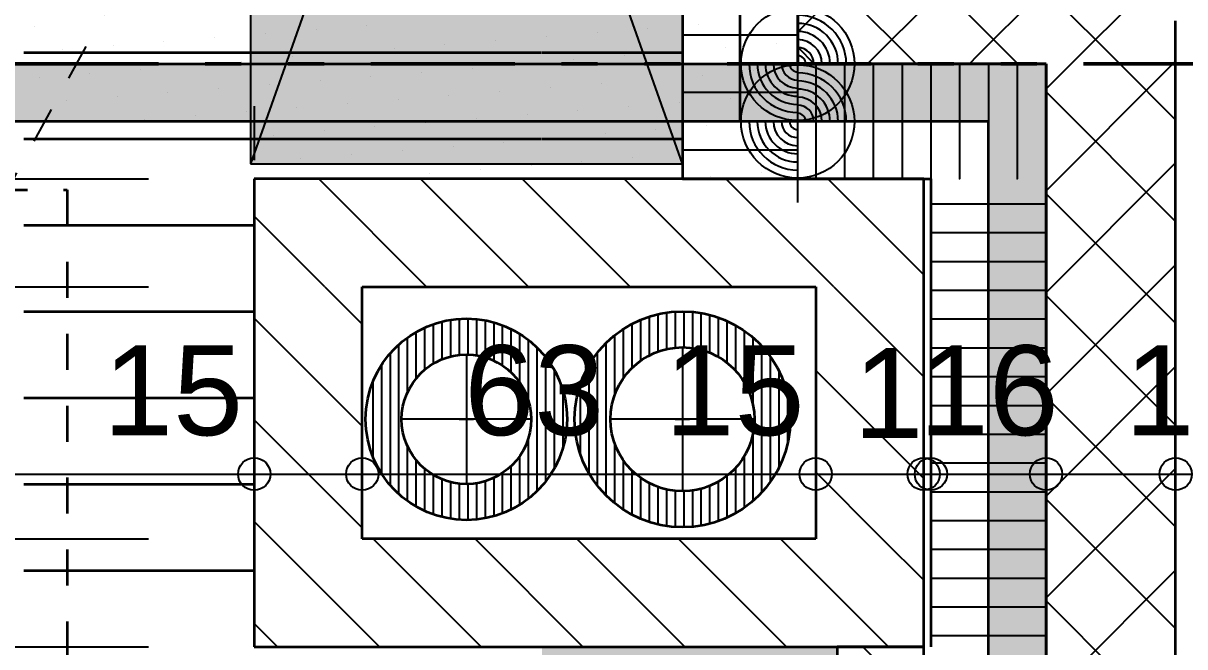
# Model space of a CAD drawing. Header units: centimetres. Extents: x 0.3 to 84.3, y 0.3 to 59.7.
# Drawn here: x 44.758 to 47.985, y 14.494 to 16.227 of the extents above; entities that cross this region are included whole.
import ezdxf

# ---------------------------------------------------------------- set-up
doc = ezdxf.new("R2010")
doc.units = ezdxf.units.CM
for name, pattern in [('AUSGEZOGEN', [0]), ('KURZGESTRICHELT', [0.25, 0.15, -0.1]), ('LINIE_17', [0.05, 0, -0.05]), ('LINIE_23', [0.79, 0.4, -0.13, 0, -0.13, 0, -0.13]), ('PHANTOM', [63.5, 31.75, -6.35, 6.35, -6.35, 6.35, -6.35]), ('RAND', [44.45, 12.7, -6.35, 12.7, -6.35, 0, -6.35]), ('VERDECKT', [9.525, 6.35, -3.175])]:
    doc.linetypes.add(name, pattern=pattern)
for name, color, linetype, lineweight in [('Ausbau Raeume', 7, 'AUSGEZOGEN', 35), ('Bauachsen grob', 7, 'RAND', 25), ('Bodenplatte', 7, 'AUSGEZOGEN', 35), ('Daemmung', 7, 'AUSGEZOGEN', 35), ('Decke', 7, 'AUSGEZOGEN', 35), ('Deckendaemmung', 7, 'AUSGEZOGEN', 25), ('Entwaesserungsb._ Retentionb', 251, 'AUSGEZOGEN', 50), ('Kamin', 7, 'VERDECKT', 25), ('Metallbauarbeiten', 7, 'AUSGEZOGEN', 35), ('Text Koten', 7, 'AUSGEZOGEN', 50), ('Wand Beton bewehrt', 7, 'AUSGEZOGEN', 35), ('Wand Mauerwerk nicht tragend', 7, 'AUSGEZOGEN', 35), ('Wand Mauerwerk tragend', 7, 'AUSGEZOGEN', 35), ('Werkplan- Ausfuehrungsmasse', 7, 'AUSGEZOGEN', 25)]:
    doc.layers.add(name, color=color, linetype=linetype, lineweight=lineweight)
doc.styles.add('ARIAL', font='ARIAL.TTF')

msp = doc.modelspace()

# ---------------------------------------------------------------- hatches: boundary and pattern name
at = {"layer": 'Bodenplatte', "linetype": 'AUSGEZOGEN', "lineweight": 25, "true_color": 0xe0ffe0}
msp.add_hatch(color=254, dxfattribs=at).paths.add_polyline_path([(31.66, 16.114), (31.66, 15.954), (47.44, 15.954), (47.44, 11.564), (62.72, 11.564), (62.72, 11.724), (47.6, 11.724), (47.6, 16.114)])
at = {"layer": 'Kamin', "linetype": 'AUSGEZOGEN', "lineweight": 50, "true_color": 0xc7c7c7}
msp.add_hatch(color=9, dxfattribs=at).paths.add_polyline_path([(46.2, 14.494), (46.2, 12.624), (45.64, 12.624), (45.64, 11.404), (47.02, 11.404), (47.02, 14.494)])
at = {"layer": 'Metallbauarbeiten', "linetype": 'AUSGEZOGEN', "lineweight": 25, "true_color": 0xe3e3e3}
msp.add_hatch(color=254, dxfattribs=at).paths.add_polyline_path([(45.39, 19.236), (45.39, 15.836), (46.59, 15.836), (46.59, 19.236)])

# ---------------------------------------------------------------- linework, layer by layer
at = {"layer": 'Ausbau Raeume', "color": 254, "linetype": 'AUSGEZOGEN', "lineweight": 35}
for p, q in [((45.4782, 16.1446), (44.7596, 16.1446)), ((46.1982, 16.1446), (45.4796, 16.1446)), ((46.59, 16.1446), (46.1996, 16.1446)), ((45.4782, 15.9046), (44.7596, 15.9046)), ((46.1982, 15.9046), (45.4796, 15.9046)), ((46.59, 15.9046), (46.1996, 15.9046)), ((45.4, 15.6646), (44.7596, 15.6646)), ((45.4, 15.4246), (44.7596, 15.4246)), ((45.4, 15.1846), (44.7596, 15.1846)), ((45.4, 14.9446), (44.7596, 14.9446)), ((45.4, 14.7046), (44.7596, 14.7046))]:
    msp.add_line(p, q, dxfattribs=at)
at = {"layer": 'Bauachsen grob', "color": 32, "linetype": 'LINIE_23', "lineweight": 50, "true_color": 0xc36e14}
msp.add_line((21.964, 16.114), (72.416, 16.114), dxfattribs=at)
at = {"layer": 'Bodenplatte', "color": 92, "linetype": 'VERDECKT', "lineweight": 35, "true_color": 0x00c600}
for p, q in [((46.91, 19.774), (46.91, 16.114)), ((31.66, 16.114), (47.6, 16.114)), ((47.6, 16.114), (47.6, 11.724)), ((47.44, 15.954), (31.66, 15.954)), ((47.44, 11.564), (47.44, 15.954))]:
    msp.add_line(p, q, dxfattribs=at)
at = {"layer": 'Daemmung', "color": 7, "linetype": 'AUSGEZOGEN', "lineweight": 35}
for p, q in [((46.91, 16.114), (46.91, 19.774)), ((46.59, 19.278), (46.59, 15.794)), ((47.41, 16.114), (46.91, 16.114)), ((47.6, 16.114), (47.41, 16.114)), ((47.6, 15.794), (47.6, 16.114)), ((46.59, 15.794), (46.91, 15.794)), ((46.91, 15.794), (47.26, 15.794)), ((47.26, 15.794), (47.28, 15.794)), ((47.28, 15.794), (47.28, 14.494)), ((47.6, 11.724), (47.6, 15.794))]:
    msp.add_line(p, q, dxfattribs=at)
at = {"layer": 'Daemmung', "color": 211, "linetype": 'KURZGESTRICHELT', "lineweight": 25, "true_color": 0xff70ff}
for p, q in [((45.4, 15.996), (45.4, 15.836)), ((32.02, 15.954), (45.4, 15.954))]:
    msp.add_line(p, q, dxfattribs=at)
at = {"layer": 'Daemmung', "color": 7, "linetype": 'AUSGEZOGEN', "lineweight": 25}
msp.add_line((47.6, 15.724), (47.28, 15.724), dxfattribs=at)
for points in [[(46.91, 16.194), (46.91, 16.194), (46.59, 16.194)], [(46.91, 16.114), (46.91, 16.114), (46.59, 16.114)], [(46.91, 16.114), (46.91, 16.114), (46.59, 16.114)], [(46.96, 16.114), (46.96, 16.114), (46.96, 15.794)], [(46.96, 16.114), (46.96, 16.114), (46.96, 15.794)], [(47.04, 16.114), (47.04, 16.114), (47.04, 15.794)], [(47.12, 16.114), (47.12, 16.114), (47.12, 15.794), (47.12, 15.794)], [(47.2, 16.114), (47.2, 16.114), (47.2, 15.794)], [(47.28, 16.114), (47.28, 16.114), (47.28, 15.794), (47.28, 15.794)], [(47.28, 16.114), (47.28, 16.114), (47.28, 15.794), (47.28, 15.794)], [(47.36, 16.114), (47.36, 16.114), (47.36, 15.794), (47.36, 15.794)], [(47.44, 16.114), (47.44, 15.794), (47.44, 15.794)], [(47.52, 16.114), (47.52, 15.794), (47.52, 15.794)], [(47.6, 16.114), (47.6, 15.954), (47.6, 15.794), (47.6, 15.794)], [(46.91, 16.034), (46.91, 16.034), (46.59, 16.034)], [(46.91, 15.954), (46.91, 15.954), (46.59, 15.954)], [(46.91, 15.874), (46.91, 15.874), (46.59, 15.874)], [(46.91, 15.794), (46.91, 15.794), (46.59, 15.794)], [(47.6, 15.644), (47.28, 15.644), (47.28, 15.644)], [(47.6, 15.564), (47.28, 15.564), (47.28, 15.564)], [(47.6, 15.564), (47.28, 15.564), (47.28, 15.564)], [(47.6, 15.484), (47.28, 15.484), (47.28, 15.484)], [(47.6, 15.404), (47.28, 15.404), (47.28, 15.404)], [(47.6, 15.324), (47.28, 15.324), (47.28, 15.324)], [(47.6, 15.244), (47.28, 15.244), (47.28, 15.244)], [(47.6, 15.244), (47.28, 15.244), (47.28, 15.244)], [(47.6, 15.164), (47.28, 15.164), (47.28, 15.164)], [(47.6, 15.084), (47.28, 15.084), (47.28, 15.084)], [(47.6, 15.004), (47.28, 15.004), (47.28, 15.004)], [(47.6, 14.924), (47.28, 14.924), (47.28, 14.924)], [(47.6, 14.924), (47.28, 14.924), (47.28, 14.924)], [(47.6, 14.844), (47.28, 14.844), (47.28, 14.844)], [(47.6, 14.764), (47.28, 14.764), (47.28, 14.764)], [(47.6, 14.684), (47.28, 14.684), (47.28, 14.684)], [(47.6, 14.604), (47.28, 14.604), (47.28, 14.604)], [(47.6, 14.604), (47.28, 14.604), (47.28, 14.604)], [(47.6, 14.524), (47.28, 14.524), (47.28, 14.524)]]:
    msp.add_lwpolyline(points, dxfattribs=at)
at = {"layer": 'Decke', "color": 96, "linetype": 'PHANTOM', "lineweight": 35, "true_color": 0x006e00}
for p, q in [((46.91, 19.774), (46.91, 16.114)), ((46.75, 15.954), (46.75, 19.614)), ((46.91, 16.114), (47.6, 16.114)), ((47.6, 16.114), (47.6, 11.724)), ((47.44, 15.954), (46.75, 15.954)), ((47.44, 11.564), (47.44, 15.954))]:
    msp.add_line(p, q, dxfattribs=at)
at = {"layer": 'Decke', "color": 92, "linetype": 'LINIE_17', "lineweight": 35, "true_color": 0x00c600}
for p, q in [((38.47, 15.764), (44.88, 15.764)), ((44.88, 15.764), (44.88, 12.444))]:
    msp.add_line(p, q, dxfattribs=at)
at = {"layer": 'Deckendaemmung', "color": 211, "linetype": 'AUSGEZOGEN', "lineweight": 25, "true_color": 0xff70ff}
for p, q in [((44.7908, 16.2174), (44.7908, 16.2174)), ((45.5717, 16.2093), (45.5717, 16.2093)), ((45.7126, 16.2206), (45.7126, 16.2206)), ((46.3525, 16.2012), (46.3525, 16.2012)), ((46.4935, 16.2125), (46.4935, 16.2125)), ((46.6344, 16.2239), (46.6344, 16.2239)), ((45.1488, 16.1753), (45.1488, 16.1753)), ((45.2898, 16.1866), (45.2898, 16.1866)), ((45.4307, 16.1979), (45.4307, 16.1979)), ((45.4307, 16.1979), (45.4307, 16.1979)), ((46.0706, 16.1785), (46.0706, 16.1785)), ((46.2116, 16.1898), (46.2116, 16.1898)), ((46.8515, 16.1704), (46.8515, 16.1704)), ((44.8669, 16.1526), (44.8669, 16.1526)), ((45.0079, 16.1639), (45.0079, 16.1639)), ((45.6478, 16.1445), (45.6478, 16.1445)), ((45.7887, 16.1558), (45.7887, 16.1558)), ((45.9297, 16.1671), (45.9297, 16.1671)), ((46.4287, 16.1364), (46.4287, 16.1364)), ((46.5696, 16.1477), (46.5696, 16.1477)), ((46.7106, 16.159), (46.7106, 16.159)), ((45.225, 16.1104), (45.225, 16.1104)), ((45.3659, 16.1218), (45.3659, 16.1218)), ((45.5069, 16.1331), (45.5069, 16.1331)), ((46.1468, 16.1137), (46.1468, 16.1137)), ((46.2877, 16.125), (46.2877, 16.125)), ((44.8021, 16.0764), (44.8021, 16.0764)), ((44.9431, 16.0878), (44.9431, 16.0878)), ((45.084, 16.0991), (45.084, 16.0991)), ((45.7239, 16.0797), (45.7239, 16.0797)), ((45.8649, 16.091), (45.8649, 16.091)), ((46.0058, 16.1023), (46.0058, 16.1023)), ((46.6458, 16.0829), (46.6458, 16.0829)), ((46.7867, 16.0942), (46.7867, 16.0942)), ((45.3011, 16.0456), (45.3011, 16.0456)), ((45.4421, 16.057), (45.4421, 16.057)), ((45.583, 16.0683), (45.583, 16.0683)), ((46.2229, 16.0489), (46.2229, 16.0489)), ((46.3639, 16.0602), (46.3639, 16.0602)), ((46.5048, 16.0716), (46.5048, 16.0716)), ((44.8783, 16.0116), (44.8783, 16.0116)), ((45.0192, 16.023), (45.0192, 16.023)), ((45.1602, 16.0343), (45.1602, 16.0343)), ((45.8001, 16.0149), (45.8001, 16.0149)), ((45.941, 16.0262), (45.941, 16.0262)), ((46.082, 16.0375), (46.082, 16.0375)), ((46.7219, 16.0181), (46.7219, 16.0181)), ((46.8628, 16.0294), (46.8628, 16.0294)), ((45.3773, 15.9808), (45.3773, 15.9808)), ((45.5182, 15.9922), (45.5182, 15.9922)), ((45.6591, 16.0035), (45.6591, 16.0035)), ((46.2991, 15.9841), (46.2991, 15.9841)), ((46.44, 15.9954), (46.44, 15.9954)), ((46.581, 16.0068), (46.581, 16.0068)), ((45.0954, 15.9582), (45.0954, 15.9582)), ((45.2363, 15.9695), (45.2363, 15.9695)), ((45.8762, 15.9501), (45.8762, 15.9501)), ((46.0172, 15.9614), (46.0172, 15.9614)), ((46.1581, 15.9727), (46.1581, 15.9727)), ((46.798, 15.9533), (46.798, 15.9533)), ((45.4534, 15.916), (45.4534, 15.916)), ((45.5943, 15.9274), (45.5943, 15.9274)), ((45.7353, 15.9387), (45.7353, 15.9387)), ((46.3752, 15.9193), (46.3752, 15.9193)), ((46.5161, 15.9306), (46.5161, 15.9306)), ((46.6571, 15.942), (46.6571, 15.942)), ((45.9524, 15.8853), (45.9524, 15.8853)), ((46.0933, 15.8966), (46.0933, 15.8966)), ((46.2343, 15.9079), (46.2343, 15.9079)), ((46.2343, 15.9079), (46.2343, 15.9079)), ((46.8742, 15.8885), (46.8742, 15.8885)), ((45.5295, 15.8512), (45.5295, 15.8512)), ((45.5295, 15.8512), (45.5295, 15.8512)), ((45.6705, 15.8626), (45.6705, 15.8626)), ((45.8114, 15.8739), (45.8114, 15.8739)), ((46.4513, 15.8545), (46.4513, 15.8545)), ((46.5923, 15.8658), (46.5923, 15.8658)), ((46.7332, 15.8772), (46.7332, 15.8772)), ((46.0285, 15.8205), (46.0285, 15.8205)), ((46.1695, 15.8318), (46.1695, 15.8318)), ((46.3104, 15.8431), (46.3104, 15.8431)), ((45.7466, 15.7978), (45.7466, 15.7978)), ((45.8876, 15.8091), (45.8876, 15.8091)), ((46.6684, 15.801), (46.6684, 15.801)), ((46.8094, 15.8124), (46.8094, 15.8124))]:
    msp.add_line(p, q, dxfattribs=at)
at = {"layer": 'Entwaesserungsb._ Retentionb', "color": 7, "linetype": 'LINIE_17', "lineweight": 25}
msp.add_line((42.58, 11.864), (46.91, 19.774), dxfattribs=at)
at = {"layer": 'Kamin', "color": 7, "linetype": 'AUSGEZOGEN', "lineweight": 25}
for p, q in [((45.9222, 15.3646), (45.9222, 15.3977)), ((45.9462, 15.3646), (45.9462, 15.4025)), ((45.9702, 15.3646), (45.9702, 15.4052)), ((45.9942, 15.3646), (45.9942, 15.4058)), ((46.0182, 15.3646), (46.0182, 15.4044)), ((46.0422, 15.3646), (46.0422, 15.4009)), ((46.0662, 15.3646), (46.0662, 15.3952)), ((46.4742, 15.3646), (46.4742, 15.4027)), ((46.4982, 15.3646), (46.4982, 15.4114)), ((46.5222, 15.3646), (46.5222, 15.418)), ((46.5462, 15.3646), (46.5462, 15.4227)), ((46.5702, 15.4246), (46.5702, 15.4254)), ((46.5702, 15.3646), (46.5702, 15.4245)), ((46.5942, 15.4246), (46.5942, 15.4257)), ((46.5942, 15.3646), (46.5942, 15.4245)), ((46.6182, 15.3646), (46.6182, 15.4244)), ((46.6422, 15.3646), (46.6422, 15.4214)), ((46.6662, 15.3646), (46.6662, 15.4161)), ((46.6902, 15.3646), (46.6902, 15.4085)), ((46.7142, 15.3646), (46.7142, 15.3987)), ((45.8502, 15.3646), (45.8502, 15.3688)), ((45.8502, 15.3046), (45.8502, 15.3645)), ((45.8742, 15.3646), (45.8742, 15.3811)), ((45.8742, 15.3046), (45.8742, 15.3645)), ((45.8982, 15.3646), (45.8982, 15.3906)), ((45.8982, 15.3046), (45.8982, 15.3645)), ((45.9222, 15.3046), (45.9222, 15.3645)), ((45.9462, 15.3046), (45.9462, 15.3645)), ((45.9702, 15.3048), (45.9702, 15.3645)), ((45.9942, 15.3059), (45.9942, 15.3645)), ((46.0182, 15.3046), (46.0182, 15.3645)), ((46.0422, 15.3046), (46.0422, 15.3645)), ((46.0662, 15.3046), (46.0662, 15.3645)), ((46.0902, 15.3646), (46.0902, 15.3872)), ((46.0902, 15.3046), (46.0902, 15.3645)), ((46.1142, 15.3646), (46.1142, 15.3767)), ((46.1142, 15.3046), (46.1142, 15.3645)), ((46.1382, 15.3046), (46.1382, 15.3631)), ((46.4262, 15.3646), (46.4262, 15.3773)), ((46.4262, 15.3046), (46.4262, 15.3645)), ((46.4502, 15.3646), (46.4502, 15.3916)), ((46.4502, 15.3046), (46.4502, 15.3645)), ((46.4742, 15.3046), (46.4742, 15.3645)), ((46.4982, 15.3046), (46.4982, 15.3645)), ((46.5222, 15.3139), (46.5222, 15.3645)), ((46.5462, 15.3209), (46.5462, 15.3645)), ((46.5702, 15.3247), (46.5702, 15.3645)), ((46.5942, 15.3257), (46.5942, 15.3645)), ((46.6182, 15.3238), (46.6182, 15.3645)), ((46.6422, 15.3189), (46.6422, 15.3645)), ((46.6662, 15.3107), (46.6662, 15.3645)), ((46.6902, 15.3046), (46.6902, 15.3645)), ((46.7142, 15.3046), (46.7142, 15.3645)), ((46.7382, 15.3646), (46.7382, 15.3865)), ((46.7382, 15.3046), (46.7382, 15.3645)), ((46.7622, 15.3646), (46.7622, 15.3714)), ((46.7622, 15.3046), (46.7622, 15.3645)), ((45.8022, 15.3046), (45.8022, 15.3339)), ((45.8262, 15.3046), (45.8262, 15.3533)), ((46.1622, 15.3046), (46.1622, 15.3462)), ((46.3782, 15.3046), (46.3782, 15.3383)), ((46.4022, 15.3046), (46.4022, 15.3598)), ((46.7862, 15.3046), (46.7862, 15.3528)), ((46.8102, 15.3046), (46.8102, 15.3295)), ((45.7782, 15.3046), (45.7782, 15.3097)), ((45.7782, 15.2446), (45.7782, 15.3045)), ((45.8022, 15.2446), (45.8022, 15.3045)), ((45.8262, 15.2446), (45.8262, 15.3045)), ((45.8502, 15.2446), (45.8502, 15.3045)), ((45.8742, 15.264), (45.8742, 15.3045)), ((45.8982, 15.2812), (45.8982, 15.3045)), ((45.9222, 15.2929), (45.9222, 15.3045)), ((45.9462, 15.3006), (45.9462, 15.3045)), ((46.0182, 15.3037), (46.0182, 15.3045)), ((46.0422, 15.2982), (46.0422, 15.3045)), ((46.0662, 15.2887), (46.0662, 15.3045)), ((46.0902, 15.275), (46.0902, 15.3045)), ((46.1142, 15.2558), (46.1142, 15.3045)), ((46.1862, 15.3046), (46.1862, 15.325)), ((46.3542, 15.3046), (46.3542, 15.3114)), ((46.3542, 15.2446), (46.3542, 15.3045)), ((46.3782, 15.2446), (46.3782, 15.3045)), ((46.4022, 15.2446), (46.4022, 15.3045)), ((46.4262, 15.2446), (46.4262, 15.3045)), ((46.4502, 15.2687), (46.4502, 15.3045)), ((46.4742, 15.2888), (46.4742, 15.3045)), ((46.4982, 15.3035), (46.4982, 15.3045)), ((46.6902, 15.2989), (46.6902, 15.3045)), ((46.7142, 15.2824), (46.7142, 15.3045)), ((46.7382, 15.2596), (46.7382, 15.3045)), ((46.7622, 15.2446), (46.7622, 15.3045)), ((46.7862, 15.2446), (46.7862, 15.3045)), ((46.8102, 15.2446), (46.8102, 15.3045)), ((46.8342, 15.2446), (46.8342, 15.2996)), ((45.7542, 15.2446), (45.7542, 15.2774)), ((46.3302, 15.2446), (46.3302, 15.2759)), ((45.7542, 15.1846), (45.7542, 15.2445)), ((45.7782, 15.1846), (45.7782, 15.2445)), ((45.8022, 15.1846), (45.8022, 15.2445)), ((45.8262, 15.2013), (45.8262, 15.2445)), ((45.8502, 15.24), (45.8502, 15.2445)), ((46.1382, 15.2273), (46.1382, 15.2445)), ((46.1622, 15.1846), (46.1622, 15.2445)), ((46.1862, 15.1846), (46.1862, 15.2445)), ((46.2102, 15.1846), (46.2102, 15.2445)), ((46.2342, 15.1846), (46.2342, 15.2445)), ((46.3302, 15.1846), (46.3302, 15.2445)), ((46.3542, 15.1846), (46.3542, 15.2445)), ((46.3782, 15.1846), (46.3782, 15.2445)), ((46.4022, 15.1948), (46.4022, 15.2445)), ((46.4262, 15.2409), (46.4262, 15.2445)), ((46.7622, 15.2276), (46.7622, 15.2445)), ((46.7862, 15.1846), (46.7862, 15.2445)), ((46.8102, 15.1846), (46.8102, 15.2445)), ((46.8342, 15.1846), (46.8342, 15.2445)), ((46.8582, 15.2446), (46.8582, 15.2595)), ((46.8582, 15.1846), (46.8582, 15.2445)), ((45.7302, 15.1846), (45.7302, 15.2311)), ((46.2582, 15.1846), (46.2582, 15.2047)), ((46.3062, 15.1846), (46.3062, 15.2236)), ((45.7302, 15.1246), (45.7302, 15.1845)), ((45.7542, 15.1246), (45.7542, 15.1845)), ((45.7782, 15.1246), (45.7782, 15.1845)), ((45.8022, 15.1246), (45.8022, 15.1845)), ((46.1622, 15.1758), (46.1622, 15.1845)), ((46.1862, 15.1246), (46.1862, 15.1845)), ((46.2102, 15.1246), (46.2102, 15.1845)), ((46.2342, 15.1246), (46.2342, 15.1845)), ((46.2582, 15.1246), (46.2582, 15.1845)), ((46.3062, 15.1246), (46.3062, 15.1845)), ((46.3302, 15.1246), (46.3302, 15.1845)), ((46.3542, 15.1246), (46.3542, 15.1845)), ((46.3782, 15.1246), (46.3782, 15.1845)), ((46.7862, 15.162), (46.7862, 15.1845)), ((46.8102, 15.1246), (46.8102, 15.1845)), ((46.8342, 15.1246), (46.8342, 15.1845)), ((46.8582, 15.1246), (46.8582, 15.1845)), ((46.8822, 15.1846), (46.8822, 15.193)), ((46.8822, 15.1246), (46.8822, 15.1845)), ((45.7302, 15.0646), (45.7302, 15.1245)), ((45.7542, 15.0646), (45.7542, 15.1245)), ((45.7782, 15.0646), (45.7782, 15.1245)), ((45.8022, 15.0646), (45.8022, 15.1245)), ((46.1862, 15.0646), (46.1862, 15.1245)), ((46.2102, 15.0646), (46.2102, 15.1245)), ((46.2342, 15.0646), (46.2342, 15.1245)), ((46.2582, 15.0646), (46.2582, 15.1245)), ((46.3062, 15.0646), (46.3062, 15.1245)), ((46.3302, 15.0646), (46.3302, 15.1245)), ((46.3542, 15.0646), (46.3542, 15.1245)), ((46.3782, 15.0646), (46.3782, 15.1245)), ((46.8102, 15.0646), (46.8102, 15.1245)), ((46.8342, 15.0646), (46.8342, 15.1245)), ((46.8582, 15.0646), (46.8582, 15.1245)), ((46.8822, 15.0646), (46.8822, 15.1245)), ((46.1622, 15.0646), (46.1622, 15.0765)), ((46.7862, 15.0646), (46.7862, 15.0903)), ((45.7302, 15.0213), (45.7302, 15.0645)), ((45.7542, 15.0046), (45.7542, 15.0645)), ((45.7782, 15.0046), (45.7782, 15.0645)), ((45.8022, 15.0046), (45.8022, 15.0645)), ((45.8262, 15.0046), (45.8262, 15.051)), ((46.1622, 15.0046), (46.1622, 15.0645)), ((46.1862, 15.0046), (46.1862, 15.0645)), ((46.2102, 15.0046), (46.2102, 15.0645)), ((46.2342, 15.0046), (46.2342, 15.0645)), ((46.2582, 15.0476), (46.2582, 15.0645)), ((46.3062, 15.0288), (46.3062, 15.0645)), ((46.3302, 15.0046), (46.3302, 15.0645)), ((46.3542, 15.0046), (46.3542, 15.0645)), ((46.3782, 15.0046), (46.3782, 15.0645)), ((46.4022, 15.0046), (46.4022, 15.0575)), ((46.7862, 15.0046), (46.7862, 15.0645)), ((46.8102, 15.0046), (46.8102, 15.0645)), ((46.8342, 15.0046), (46.8342, 15.0645)), ((46.8582, 15.0046), (46.8582, 15.0645)), ((46.8822, 15.0594), (46.8822, 15.0645)), ((45.8502, 15.0046), (45.8502, 15.0123)), ((46.1382, 15.0046), (46.1382, 15.025)), ((46.4262, 15.0046), (46.4262, 15.0114)), ((46.7622, 15.0046), (46.7622, 15.0248)), ((45.7542, 14.9749), (45.7542, 15.0045)), ((45.7782, 14.9446), (45.7782, 15.0045)), ((45.8022, 14.9446), (45.8022, 15.0045)), ((45.8262, 14.9446), (45.8262, 15.0045)), ((45.8502, 14.9446), (45.8502, 15.0045)), ((45.8742, 14.9446), (45.8742, 14.9883)), ((46.0902, 14.9446), (46.0902, 14.9773)), ((46.1142, 14.9446), (46.1142, 14.9965)), ((46.1382, 14.9446), (46.1382, 15.0045)), ((46.1622, 14.9446), (46.1622, 15.0045)), ((46.1862, 14.9446), (46.1862, 15.0045)), ((46.2102, 14.954), (46.2102, 15.0045)), ((46.2342, 14.9907), (46.2342, 15.0045)), ((46.3302, 14.9764), (46.3302, 15.0045)), ((46.3542, 14.9446), (46.3542, 15.0045)), ((46.3782, 14.9446), (46.3782, 15.0045)), ((46.4022, 14.9446), (46.4022, 15.0045)), ((46.4262, 14.9446), (46.4262, 15.0045)), ((46.4502, 14.9446), (46.4502, 14.9836)), ((46.7382, 14.9446), (46.7382, 14.9927)), ((46.7622, 14.9446), (46.7622, 15.0045)), ((46.7862, 14.9446), (46.7862, 15.0045)), ((46.8102, 14.9446), (46.8102, 15.0045)), ((46.8342, 14.9527), (46.8342, 15.0045)), ((46.8582, 14.9928), (46.8582, 15.0045)), ((45.7782, 14.9426), (45.7782, 14.9445)), ((45.8022, 14.9184), (45.8022, 14.9445)), ((45.8262, 14.8991), (45.8262, 14.9445)), ((45.8502, 14.8846), (45.8502, 14.9445)), ((45.8742, 14.8846), (45.8742, 14.9445)), ((45.8982, 14.9446), (45.8982, 14.9711)), ((45.8982, 14.8846), (45.8982, 14.9445)), ((45.9222, 14.9446), (45.9222, 14.9594)), ((45.9222, 14.8846), (45.9222, 14.9445)), ((45.9462, 14.9446), (45.9462, 14.9517)), ((45.9462, 14.8846), (45.9462, 14.9445)), ((45.9702, 14.9446), (45.9702, 14.9475)), ((45.9702, 14.8846), (45.9702, 14.9445)), ((45.9942, 14.9446), (45.9942, 14.9465)), ((45.9942, 14.8846), (45.9942, 14.9445)), ((46.0182, 14.9446), (46.0182, 14.9486)), ((46.0182, 14.8846), (46.0182, 14.9445)), ((46.0422, 14.9446), (46.0422, 14.9541)), ((46.0422, 14.8846), (46.0422, 14.9445)), ((46.0662, 14.9446), (46.0662, 14.9636)), ((46.0662, 14.8846), (46.0662, 14.9445)), ((46.0902, 14.8846), (46.0902, 14.9445)), ((46.1142, 14.8846), (46.1142, 14.9445)), ((46.1382, 14.8892), (46.1382, 14.9445)), ((46.1622, 14.9061), (46.1622, 14.9445)), ((46.1862, 14.9273), (46.1862, 14.9445)), ((46.3542, 14.9409), (46.3542, 14.9445)), ((46.3782, 14.914), (46.3782, 14.9445)), ((46.4022, 14.8925), (46.4022, 14.9445)), ((46.4262, 14.8846), (46.4262, 14.9445)), ((46.4502, 14.8846), (46.4502, 14.9445)), ((46.4742, 14.9446), (46.4742, 14.9635)), ((46.4742, 14.8846), (46.4742, 14.9445)), ((46.4982, 14.9446), (46.4982, 14.9488)), ((46.4982, 14.8846), (46.4982, 14.9445)), ((46.6902, 14.9446), (46.6902, 14.9535)), ((46.6902, 14.8846), (46.6902, 14.9445)), ((46.7142, 14.9446), (46.7142, 14.97)), ((46.7142, 14.8846), (46.7142, 14.9445)), ((46.7382, 14.8846), (46.7382, 14.9445)), ((46.7622, 14.8846), (46.7622, 14.9445)), ((46.7862, 14.8995), (46.7862, 14.9445)), ((46.8102, 14.9228), (46.8102, 14.9445)), ((46.5222, 14.8846), (46.5222, 14.9384)), ((46.5462, 14.8846), (46.5462, 14.9314)), ((46.5702, 14.8846), (46.5702, 14.9276)), ((46.5942, 14.8846), (46.5942, 14.9266)), ((46.6182, 14.8846), (46.6182, 14.9286)), ((46.6422, 14.8846), (46.6422, 14.9335)), ((46.6662, 14.8846), (46.6662, 14.9416)), ((45.8502, 14.8836), (45.8502, 14.8845)), ((45.8742, 14.8713), (45.8742, 14.8845)), ((45.8982, 14.8617), (45.8982, 14.8845)), ((45.9222, 14.8547), (45.9222, 14.8845)), ((45.9462, 14.8498), (45.9462, 14.8845)), ((45.9702, 14.8471), (45.9702, 14.8845)), ((45.9942, 14.8465), (45.9942, 14.8845)), ((46.0182, 14.8479), (46.0182, 14.8845)), ((46.0422, 14.8514), (46.0422, 14.8845)), ((46.0662, 14.8571), (46.0662, 14.8845)), ((46.0902, 14.8651), (46.0902, 14.8845)), ((46.1142, 14.8757), (46.1142, 14.8845)), ((46.4262, 14.875), (46.4262, 14.8845)), ((46.4502, 14.8607), (46.4502, 14.8845)), ((46.4742, 14.8496), (46.4742, 14.8845)), ((46.4982, 14.8409), (46.4982, 14.8845)), ((46.5222, 14.8343), (46.5222, 14.8845)), ((46.5462, 14.8296), (46.5462, 14.8845)), ((46.5702, 14.827), (46.5702, 14.8845)), ((46.5942, 14.8266), (46.5942, 14.8845)), ((46.6182, 14.8279), (46.6182, 14.8845)), ((46.6422, 14.831), (46.6422, 14.8845)), ((46.6662, 14.8362), (46.6662, 14.8845)), ((46.6902, 14.8439), (46.6902, 14.8845)), ((46.7142, 14.8536), (46.7142, 14.8845)), ((46.7382, 14.8658), (46.7382, 14.8845)), ((46.7622, 14.8809), (46.7622, 14.8845))]:
    msp.add_line(p, q, dxfattribs=at)
at = {"layer": 'Kamin', "color": 7, "linetype": 'PHANTOM', "lineweight": 25}
for p, q in [((45.9895, 15.3062), (45.9895, 14.9462)), ((46.5898, 15.3262), (46.5898, 14.9262)), ((45.9895, 15.1462), (45.9895, 15.1062)), ((45.9895, 15.1462), (45.9895, 15.1062)), ((46.5898, 15.1462), (46.5898, 15.1062)), ((46.5898, 15.1462), (46.5898, 15.1062)), ((46.1695, 15.1262), (45.8095, 15.1262)), ((45.9695, 15.1262), (46.0095, 15.1262)), ((45.9695, 15.1262), (46.0095, 15.1262)), ((45.9895, 15.1262), (45.9895, 15.1262)), ((46.7898, 15.1262), (46.3898, 15.1262)), ((46.5698, 15.1262), (46.6098, 15.1262)), ((46.5698, 15.1262), (46.6098, 15.1262)), ((46.5898, 15.1262), (46.5898, 15.1262))]:
    msp.add_line(p, q, dxfattribs=at)
at = {"layer": 'Kamin', "color": 7, "linetype": 'AUSGEZOGEN', "lineweight": 25}
for points in [[(46.1382, 15.2446), (46.1382, 15.2541), (46.1382, 15.2541), (46.1382, 15.3045)], [(46.1622, 15.2446), (46.1622, 15.2538), (46.1622, 15.2538), (46.1622, 15.3045)], [(46.1862, 15.2446), (46.1862, 15.2535), (46.1862, 15.2535), (46.1862, 15.3045)], [(46.2102, 15.2446), (46.2102, 15.2531), (46.2102, 15.2531), (46.2102, 15.2983)], [(46.2342, 15.2446), (46.2342, 15.2528), (46.2342, 15.2528), (46.2342, 15.2616)]]:
    msp.add_lwpolyline(points, dxfattribs=at)
at = {"layer": 'Kamin', "color": 7, "linetype": 'AUSGEZOGEN', "lineweight": 35}
for centre, radius in [((45.9895, 15.1262), 0.28), ((46.5898, 15.1262), 0.3), ((45.9895, 15.1262), 0.18), ((45.9895, 15.1262), 0.18), ((46.5898, 15.1262), 0.2), ((46.5898, 15.1262), 0.2)]:
    msp.add_circle(centre, radius, dxfattribs=at)
at = {"layer": 'Metallbauarbeiten', "color": 7, "linetype": 'AUSGEZOGEN', "lineweight": 25}
for p, q in [((46.59, 19.236), (45.39, 15.836)), ((46.59, 15.836), (45.39, 19.236)), ((45.39, 19.236), (45.39, 15.836)), ((46.59, 19.236), (46.59, 15.836)), ((45.39, 15.836), (46.59, 15.836))]:
    msp.add_line(p, q, dxfattribs=at)
at = {"layer": 'Text Koten', "color": 240, "linetype": 'AUSGEZOGEN', "lineweight": 25}
for p, q in [((46.91, 15.889), (46.91, 16.339)), ((46.91, 15.9565), (46.91, 16.2715)), ((46.91, 15.729), (46.91, 16.179)), ((46.685, 16.114), (47.135, 16.114)), ((46.7527, 16.114), (47.0675, 16.114)), ((46.91, 15.7965), (46.91, 16.1115)), ((46.685, 15.954), (47.135, 15.954)), ((46.7527, 15.954), (47.0675, 15.954))]:
    msp.add_line(p, q, dxfattribs=at)
for centre in [(46.91, 16.114), (46.91, 15.954)]:
    msp.add_circle(centre, 0.1575, dxfattribs=at)
for centre, radius, start, end in [((46.91, 16.114), 0.135, 0, 90), ((46.91, 16.114), 0.1125, 0, 90), ((46.91, 16.114), 0.09, 0, 90), ((46.91, 16.114), 0.0675, 0, 90), ((46.91, 16.114), 0.045, 0, 90), ((46.91, 16.114), 0.0225, 0, 90), ((46.91, 16.114), 0.135, 180, 270), ((46.91, 16.114), 0.1125, 180, 270), ((46.91, 16.114), 0.09, 180, 270), ((46.91, 16.114), 0.0675, 180, 270), ((46.91, 16.114), 0.045, 180, 270), ((46.91, 16.114), 0.0225, 180, 270), ((46.91, 15.954), 0.135, 0, 90), ((46.91, 15.954), 0.1125, 0, 90), ((46.91, 15.954), 0.09, 0, 90), ((46.91, 15.954), 0.0675, 0, 90), ((46.91, 15.954), 0.045, 0, 90), ((46.91, 15.954), 0.0225, 0, 90), ((46.91, 15.954), 0.135, 180, 270), ((46.91, 15.954), 0.1125, 180, 270), ((46.91, 15.954), 0.09, 180, 270), ((46.91, 15.954), 0.0675, 180, 270), ((46.91, 15.954), 0.045, 180, 270), ((46.91, 15.954), 0.0225, 180, 270)]:
    msp.add_arc(centre, radius, start, end, dxfattribs=at)
at = {"layer": 'Wand Beton bewehrt', "color": 7, "linetype": 'AUSGEZOGEN', "lineweight": 35}
for p, q in [((46.91, 19.774), (46.91, 16.114)), ((47.96, 16.114), (47.96, 16.234)), ((46.91, 16.114), (47.41, 16.114)), ((47.41, 16.114), (47.6, 16.114)), ((47.6, 16.114), (47.6, 15.794)), ((47.96, 12.074), (47.96, 16.114)), ((47.6, 15.794), (47.6, 11.724))]:
    msp.add_line(p, q, dxfattribs=at)
at = {"layer": 'Wand Beton bewehrt', "color": 7, "linetype": 'AUSGEZOGEN', "lineweight": 25}
for p, q in [((46.91, 16.7259), (47.41, 16.2259)), ((46.91, 16.2027), (47.41, 16.7027)), ((47.41, 16.137), (47.747, 16.474)), ((47.8047, 16.114), (47.4447, 16.474)), ((46.91, 16.443), (47.239, 16.114)), ((47.1042, 16.114), (47.41, 16.4198)), ((47.6698, 16.114), (47.96, 16.4042)), ((47.5219, 16.114), (47.41, 16.2259)), ((46.91, 16.1602), (46.9562, 16.114)), ((47.387, 16.114), (47.41, 16.137)), ((47.6, 15.7613), (47.9527, 16.114)), ((47.6, 16.0442), (47.6698, 16.114)), ((47.8047, 16.114), (47.96, 15.9587)), ((47.9527, 16.114), (47.96, 16.1213)), ((47.6, 16.0359), (47.96, 15.6759)), ((47.6, 15.4785), (47.96, 15.8385)), ((47.6, 15.753), (47.96, 15.393)), ((47.6, 15.1956), (47.96, 15.5556)), ((47.6, 15.4702), (47.96, 15.1102)), ((47.6, 14.9128), (47.96, 15.2728)), ((47.6, 15.1873), (47.96, 14.8273)), ((47.6, 14.6299), (47.96, 14.9899)), ((47.6, 14.9045), (47.96, 14.5445)), ((47.6, 14.3471), (47.96, 14.7071)), ((47.6, 14.6217), (47.96, 14.2617))]:
    msp.add_line(p, q, dxfattribs=at)
at = {"layer": 'Wand Mauerwerk nicht tragend', "color": 7, "linetype": 'AUSGEZOGEN', "lineweight": 35}
for p, q in [((47.26, 14.494), (47.02, 14.494)), ((47.02, 14.494), (47.02, 11.56)), ((47.26, 11.56), (47.26, 14.494))]:
    msp.add_line(p, q, dxfattribs=at)
at = {"layer": 'Wand Mauerwerk nicht tragend', "color": 7, "linetype": 'VERDECKT', "lineweight": 25}
msp.add_line((47.0913, 14.494), (47.26, 14.3253), dxfattribs=at)
at = {"layer": 'Wand Mauerwerk tragend', "color": 7, "linetype": 'AUSGEZOGEN', "lineweight": 35}
for p, q in [((46.59, 15.794), (45.4, 15.794)), ((45.4, 15.794), (45.4, 15.494)), ((46.91, 15.794), (46.59, 15.794)), ((47.26, 15.794), (46.91, 15.794)), ((47.26, 15.494), (47.26, 15.794)), ((45.4, 15.494), (45.4, 14.494)), ((45.7, 14.794), (45.7, 15.494)), ((45.7, 15.494), (46.96, 15.494)), ((46.96, 15.494), (46.96, 14.794)), ((47.26, 14.794), (47.26, 15.494)), ((46.96, 14.794), (45.7, 14.794)), ((47.26, 14.494), (47.26, 14.794)), ((45.4, 14.494), (45.7, 14.494)), ((45.7, 14.494), (47.02, 14.494)), ((47.02, 14.494), (47.26, 14.494))]:
    msp.add_line(p, q, dxfattribs=at)
at = {"layer": 'Wand Mauerwerk tragend', "color": 7, "linetype": 'AUSGEZOGEN', "lineweight": 25}
for p, q in [((45.8791, 15.494), (45.5791, 15.794)), ((46.162, 15.494), (45.862, 15.794)), ((46.4448, 15.494), (46.1448, 15.794)), ((46.7277, 15.494), (46.4277, 15.794)), ((47.0105, 15.494), (46.7105, 15.794)), ((47.26, 15.5273), (46.9933, 15.794)), ((45.5963, 15.494), (45.4, 15.6903)), ((45.5963, 15.494), (45.7, 15.3903)), ((47.0105, 15.494), (47.26, 15.2445)), ((45.4, 15.4074), (45.7, 15.1074)), ((46.96, 15.2617), (47.26, 14.9617)), ((45.4, 15.1246), (45.7, 14.8246)), ((46.96, 14.9788), (47.1448, 14.794)), ((45.4, 14.8418), (45.7, 14.5418)), ((46.0306, 14.494), (45.7306, 14.794)), ((46.3134, 14.494), (46.0134, 14.794)), ((46.5963, 14.494), (46.2963, 14.794)), ((46.8791, 14.494), (46.5791, 14.794)), ((47.162, 14.494), (46.862, 14.794)), ((47.26, 14.6788), (47.1448, 14.794)), ((45.4, 14.5589), (45.4649, 14.494)), ((45.7478, 14.494), (45.7, 14.5418))]:
    msp.add_line(p, q, dxfattribs=at)
at = {"layer": 'Werkplan- Ausfuehrungsmasse', "color": 7, "linetype": 'AUSGEZOGEN', "lineweight": 25}
for p, q in [((45.4, 14.974), (45.4, 15.124)), ((45.7, 14.974), (45.7, 15.124)), ((46.96, 14.974), (46.96, 15.124)), ((47.26, 14.974), (47.26, 15.124)), ((47.28, 14.974), (47.28, 15.124)), ((47.6, 14.974), (47.6, 15.124)), ((47.96, 14.974), (47.96, 15.124)), ((32.176, 14.974), (45.4, 14.974)), ((45.4, 14.974), (45.4, 14.824)), ((45.4, 14.974), (45.4, 14.974)), ((45.4, 14.974), (45.7, 14.974)), ((45.7, 14.974), (45.7, 14.824)), ((45.7, 14.974), (45.7, 14.974)), ((45.7, 14.974), (46.96, 14.974)), ((46.96, 14.974), (46.96, 14.824)), ((46.96, 14.974), (46.96, 14.974)), ((46.96, 14.974), (47.26, 14.974)), ((47.26, 14.974), (47.26, 14.824)), ((47.26, 14.974), (47.26, 14.974)), ((47.26, 14.974), (47.28, 14.974)), ((47.28, 14.974), (47.28, 14.824)), ((47.28, 14.974), (47.28, 14.974)), ((47.28, 14.974), (47.6, 14.974)), ((47.6, 14.974), (47.6, 14.824)), ((47.6, 14.974), (47.6, 14.974)), ((47.6, 14.974), (47.96, 14.974)), ((47.96, 14.974), (47.96, 14.824)), ((47.96, 14.974), (47.96, 14.974)), ((47.96, 14.974), (49, 14.974))]:
    msp.add_line(p, q, dxfattribs=at)
for points in [[(44.28, 15.794), (44.2952, 15.794), (44.2952, 15.794), (44.3265, 15.794), (44.3265, 15.794), (45.106, 15.794)], [(44.28, 15.494), (44.2907, 15.494), (44.2907, 15.494), (44.3202, 15.494), (44.3202, 15.494), (45.106, 15.494)], [(44.28, 14.794), (44.2803, 14.794), (44.2803, 14.794), (44.3055, 14.794), (44.3055, 14.794), (45.106, 14.794)], [(44.28, 14.494), (44.2993, 14.494), (44.2993, 14.494), (45.106, 14.494)]]:
    msp.add_lwpolyline(points, dxfattribs=at)
for centre in [(45.4, 14.974), (45.7, 14.974), (46.96, 14.974), (47.26, 14.974), (47.28, 14.974), (47.6, 14.974), (47.96, 14.974)]:
    msp.add_circle(centre, 0.045, dxfattribs=at)

# ---------------------------------------------------------------- texts
at = {"layer": 'Werkplan- Ausfuehrungsmasse', "color": 7, "linetype": 'AUSGEZOGEN', "lineweight": 50, "char_height": 0.25, "width": 0.125, "attachment_point": 7, "style": 'ARIAL'}
for s, insert in [('15', (44.9805, 15.0783)), ('63', (45.9837, 15.0784)), ('15', (46.5405, 15.0783)), ('16', (47.247, 15.0783)), ('18', (47.8184, 15.0783)), ('1', (47.065, 15.074))]:
    msp.add_mtext(s, dxfattribs=dict(at, insert=insert))

doc.saveas('drawing.dxf')
